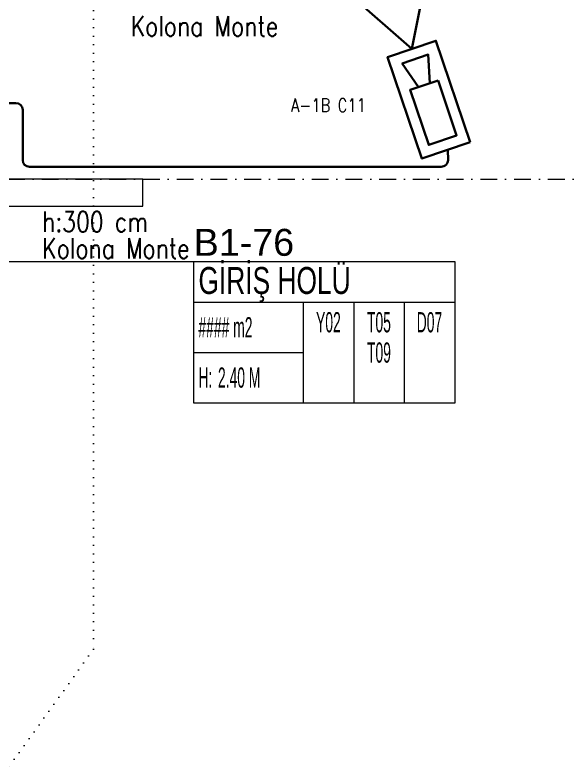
# Model space of a CAD drawing. Header units: metres. Extents: x -13621 to 152406, y -16073 to 22221.
# Drawn here: x 68435 to 69256, y -874 to 244 of the extents above; entities that cross this region are included whole.
import ezdxf
from ezdxf.enums import TextEntityAlignment as Align

# ---------------------------------------------------------------- set-up
doc = ezdxf.new("R2010")
doc.units = ezdxf.units.M
doc.header["$LTSCALE"] = 100
doc.header["$MEASUREMENT"] = 0
doc.linetypes.add('DASHDOT2', pattern=[0.5, 0.25, -0.125, 0, -0.125])
doc.linetypes.add('DOT2', pattern=[0.125, 0, -0.125])
doc.layers.get('0').update_dxf_attribs({"color": 9, "lineweight": 9})
for name, color, linetype, lineweight in [('06D', 9, 'Continuous', 9), ('20', 9, 'DOT2', 9), ('21_mahal200', 9, 'Continuous', 9), ('24', 9, 'DASHDOT2', 9), ('Data  Tavan', 170, 'Continuous', 30), ('E-DAHİLİ KAMERA', 7, 'Continuous', 30), ('E-HARİCİ KAMERA', 7, 'Continuous', 30), ('E-YAZI', 7, 'Continuous', 30)]:
    doc.layers.add(name, color=color, linetype=linetype, lineweight=lineweight)
doc.styles.add('Arial', font='arial.ttf', dxfattribs={"height": 2.5})
doc.styles.add('E-YAZI', font='txttw.shx')
doc.styles.add('MuuM_TEXT-STANDART', font='ARIALN.TTF')
doc.dimstyles.new('MuuM_DIM200', dxfattribs={"dimscale": 20, "dimtxt": 2, "dimasz": 1, "dimexe": 1, "dimexo": 1, "dimgap": 1, "dimtad": 1, "dimdec": 1, "dimrnd": 0.5, "dimdsep": 46, "dimtxsty": 'MuuM_TEXT-STANDART', "dimblk": 'ARCHTICK', "dimcen": 0, "dimdle": 0.15, "dimclrd": 256, "dimclre": 256, "dimclrt": 256, "dimadec": 0, "dimazin": 0, "dimtfac": 5, "dimtdec": 1, "dimtix": 1, "dimtmove": 2, "dimatfit": 3, "dimldrblk": 'DOT', "dimfxl": 3, "dimfxlon": 1, "dimtolj": 1, "dimlwd": -1, "dimlwe": -1, "dimarcsym": 0})

# ---------------------------------------------------------------- blocks, each defined once
blk = doc.blocks.new('p-akslar_yeni')
at = {"layer": '24'}
blk.add_lwpolyline([(18840, -8575), (20861, -8575)], dxfattribs=at)
blk = doc.blocks.new('100_HARİCİ KAMERA')
at = {"layer": 'E-DAHİLİ KAMERA', "color": 4}
for q in [(18.805, 6.264), (18.805, -6.264)]:
    blk.add_line((7.955, 0), q, dxfattribs=at)
at = {"layer": 'E-HARİCİ KAMERA', "color": 4}
for points in [[(0, -1.897), (7.955, -1.897), (7.955, 1.897), (0, 1.897)], [(5.106, -1.097), (5.106, 1.097), (0.8, 1.097), (0.8, -1.097)]]:
    blk.add_lwpolyline(points, close=True, dxfattribs=at)
blk.add_lwpolyline([(5.106, 0.439), (7.155, 1.024), (7.155, -1.024), (5.106, -0.439)], dxfattribs=at)
blk = doc.blocks.new('0_roomno2')
blk.add_lwpolyline([(19.375, -10.5), (0, -10.5), (0, 0), (19.375, 0)], close=True)
for points in [[(0, -3), (19.375, -3)], [(8.125, -3), (8.125, -10.5)], [(11.875, -3), (11.875, -10.5)], [(15.625, -3), (15.625, -10.5)], [(0, -6.75), (8.125, -6.75)]]:
    blk.add_lwpolyline(points)
at = {"style": 'MuuM_TEXT-STANDART', "width": 0.6}
blk.add_text('H:', height=1.5, dxfattribs=at).set_placement((0.35, -8.608), align=Align.MIDDLE_LEFT)
at = {"style": 'Arial'}
blk.add_attdef('ODANO', (0, 1.17), '', height=2, dxfattribs=at)
blk.add_attdef('MEKANADI', text='', height=2, dxfattribs=at).set_placement((0.35, -3), align=Align.BOTTOM_LEFT)
at = {"style": 'MuuM_TEXT-STANDART', "width": 0.6}
for tag, p in [('YER01', (10, -4.5)), ('TAVAN01', (13.75, -4.5)), ('DUVAR01', (17.5, -4.5)), ('YER02', (10, -6.75)), ('TAVAN02', (13.75, -6.75)), ('DUVAR02', (17.5, -6.75)), ('YER03', (10, -9)), ('TAVAN03', (13.75, -9)), ('DUVAR03', (17.5, -9))]:
    blk.add_attdef(tag, text='', height=1.5, dxfattribs=at).set_placement(p, align=Align.MIDDLE_CENTER)
for tag, p in [('M2', (0.35, -4.875)), ('TEMIZTAVANYUKSEKLIGI', (1.8, -8.608))]:
    blk.add_attdef(tag, text='', height=1.5, dxfattribs=at).set_placement(p, align=Align.MIDDLE_LEFT)
blk = doc.blocks.new('_ArchTick')
at = {"color": 0, "linetype": 'ByBlock', "const_width": 0.15}
blk.add_lwpolyline([(-0.5, -0.5), (0.5, 0.5)], dxfattribs=at)
blk = doc.blocks.new('_Dot')
at = {"color": 0, "linetype": 'ByBlock', "lineweight": -2}
blk.add_line((-0.5, 0), (-1, 0), dxfattribs=at)
at = {"color": 0, "linetype": 'ByBlock', "const_width": 0.5}
blk.add_lwpolyline([(-0.25, 0, 1), (0.25, 0, 1)], format="xyb", close=True, dxfattribs=at)
blk = doc.blocks.new('1.bod.mimari1.elk')
at = {"layer": '06D'}
blk.add_lwpolyline([(12625.01, -8630), (12425, -8630), (12425, -8670), (12625.01, -8670)], close=True, dxfattribs=at)
at = {"layer": '20'}
blk.add_lwpolyline([(11136.56, -4590), (12116.71, -5194.47), (12552, -6338.67), (12552, -9327.81), (12425, -9504.28)], dxfattribs=at)
at = {"layer": '21_mahal200'}
ref = blk.add_blockref('0_roomno2', (12700.75, -8752.49), dxfattribs=dict(at, xscale=20, yscale=20, zscale=20))
ref.add_attrib('ODANO', 'B1-76', (12700.75, -8743.84), dxfattribs={"layer": '0', "height": 40, "style": 'Arial'})
ref.add_attrib('MEKANADI', 'GİRİŞ HOLÜ', dxfattribs={"layer": '0', "height": 40, "style": 'Arial', "width": 0.7}).set_placement((12707.75, -8812.49), align=Align.BOTTOM_LEFT)
ref.add_attrib('M2', '#### m2', dxfattribs={"layer": '0', "height": 30, "style": 'MuuM_TEXT-STANDART', "width": 0.6}).set_placement((12707.75, -8849.99), align=Align.MIDDLE_LEFT)
ref.add_attrib('TEMIZTAVANYUKSEKLIGI', '2.40 M', dxfattribs={"layer": '0', "height": 30, "style": 'MuuM_TEXT-STANDART', "width": 0.6}).set_placement((12736.75, -8924.64), align=Align.MIDDLE_LEFT)
ref.add_attrib('YER01', 'Y02', dxfattribs={"layer": '0', "height": 30, "style": 'MuuM_TEXT-STANDART', "width": 0.6}).set_placement((12900.75, -8842.49), align=Align.MIDDLE_CENTER)
ref.add_attrib('TAVAN01', 'T05', dxfattribs={"layer": '0', "height": 30, "style": 'MuuM_TEXT-STANDART', "width": 0.6}).set_placement((12975.75, -8842.49), align=Align.MIDDLE_CENTER)
ref.add_attrib('DUVAR01', 'D07', dxfattribs={"layer": '0', "height": 30, "style": 'MuuM_TEXT-STANDART', "width": 0.6}).set_placement((13050.75, -8842.49), align=Align.MIDDLE_CENTER)
ref.add_attrib('TAVAN02', 'T09', dxfattribs={"layer": '0', "height": 30, "style": 'MuuM_TEXT-STANDART', "width": 0.6}).set_placement((12975.75, -8887.49), align=Align.MIDDLE_CENTER)
blk.add_leader([(11956.34, -8752.49), (12700.75, -8752.49)], dimstyle='MuuM_DIM200', override={"dimasz": 1, "dimfxl": 10}, dxfattribs=at)

msp = doc.modelspace()

# ---------------------------------------------------------------- linework, layer by layer
at = {"layer": 'Data  Tavan'}
for p, q in [((67938.9, 112.9), (68436.8, 112.9)), ((68446.8, 102.9), (68446.8, 28.3)), ((69078.3, 28.3), (69078.2, 43.7)), ((68456.8, 18.3), (69068.3, 18.3))]:
    msp.add_line(p, q, dxfattribs=at)
for centre, start, end in [((68436.8, 102.9), 0, 90), ((68456.8, 28.3), 180, 270), ((69068.3, 28.3), 270, 0.0832)]:
    msp.add_arc(centre, 10, start, end, dxfattribs=at)

# ---------------------------------------------------------------- block references
at = {"layer": '06D'}
msp.add_blockref('1.bod.mimari1.elk', (56000, 8630), dxfattribs=at)
at = {"layer": '24'}
msp.add_blockref('p-akslar_yeni', (49585, 8575), dxfattribs=at)
at = {"layer": 'E-HARİCİ KAMERA', "xscale": 20, "yscale": 20, "zscale": 20, "rotation": 108.6894836905763}
msp.add_blockref('100_HARİCİ KAMERA', (69075.5, 42.7), dxfattribs=at)

# ---------------------------------------------------------------- texts
at = {"layer": 'E-YAZI', "color": 30, "style": 'E-YAZI', "width": 0.8}
for s, p in [('Kolona Monte', (68607.1, 212.2)), ('h:300 cm', (68475.6, -78.3, -31.5)), ('Kolona Monte', (68475.6, -117.9, -31.5))]:
    msp.add_text(s, height=30, dxfattribs=at).set_placement(p)
at = {"layer": 'E-YAZI', "color": 6, "style": 'E-YAZI', "width": 0.8}
msp.add_text('A-1B C11', height=20, dxfattribs=at).set_placement((68845.2, 99.7))

doc.saveas('drawing.dxf')
